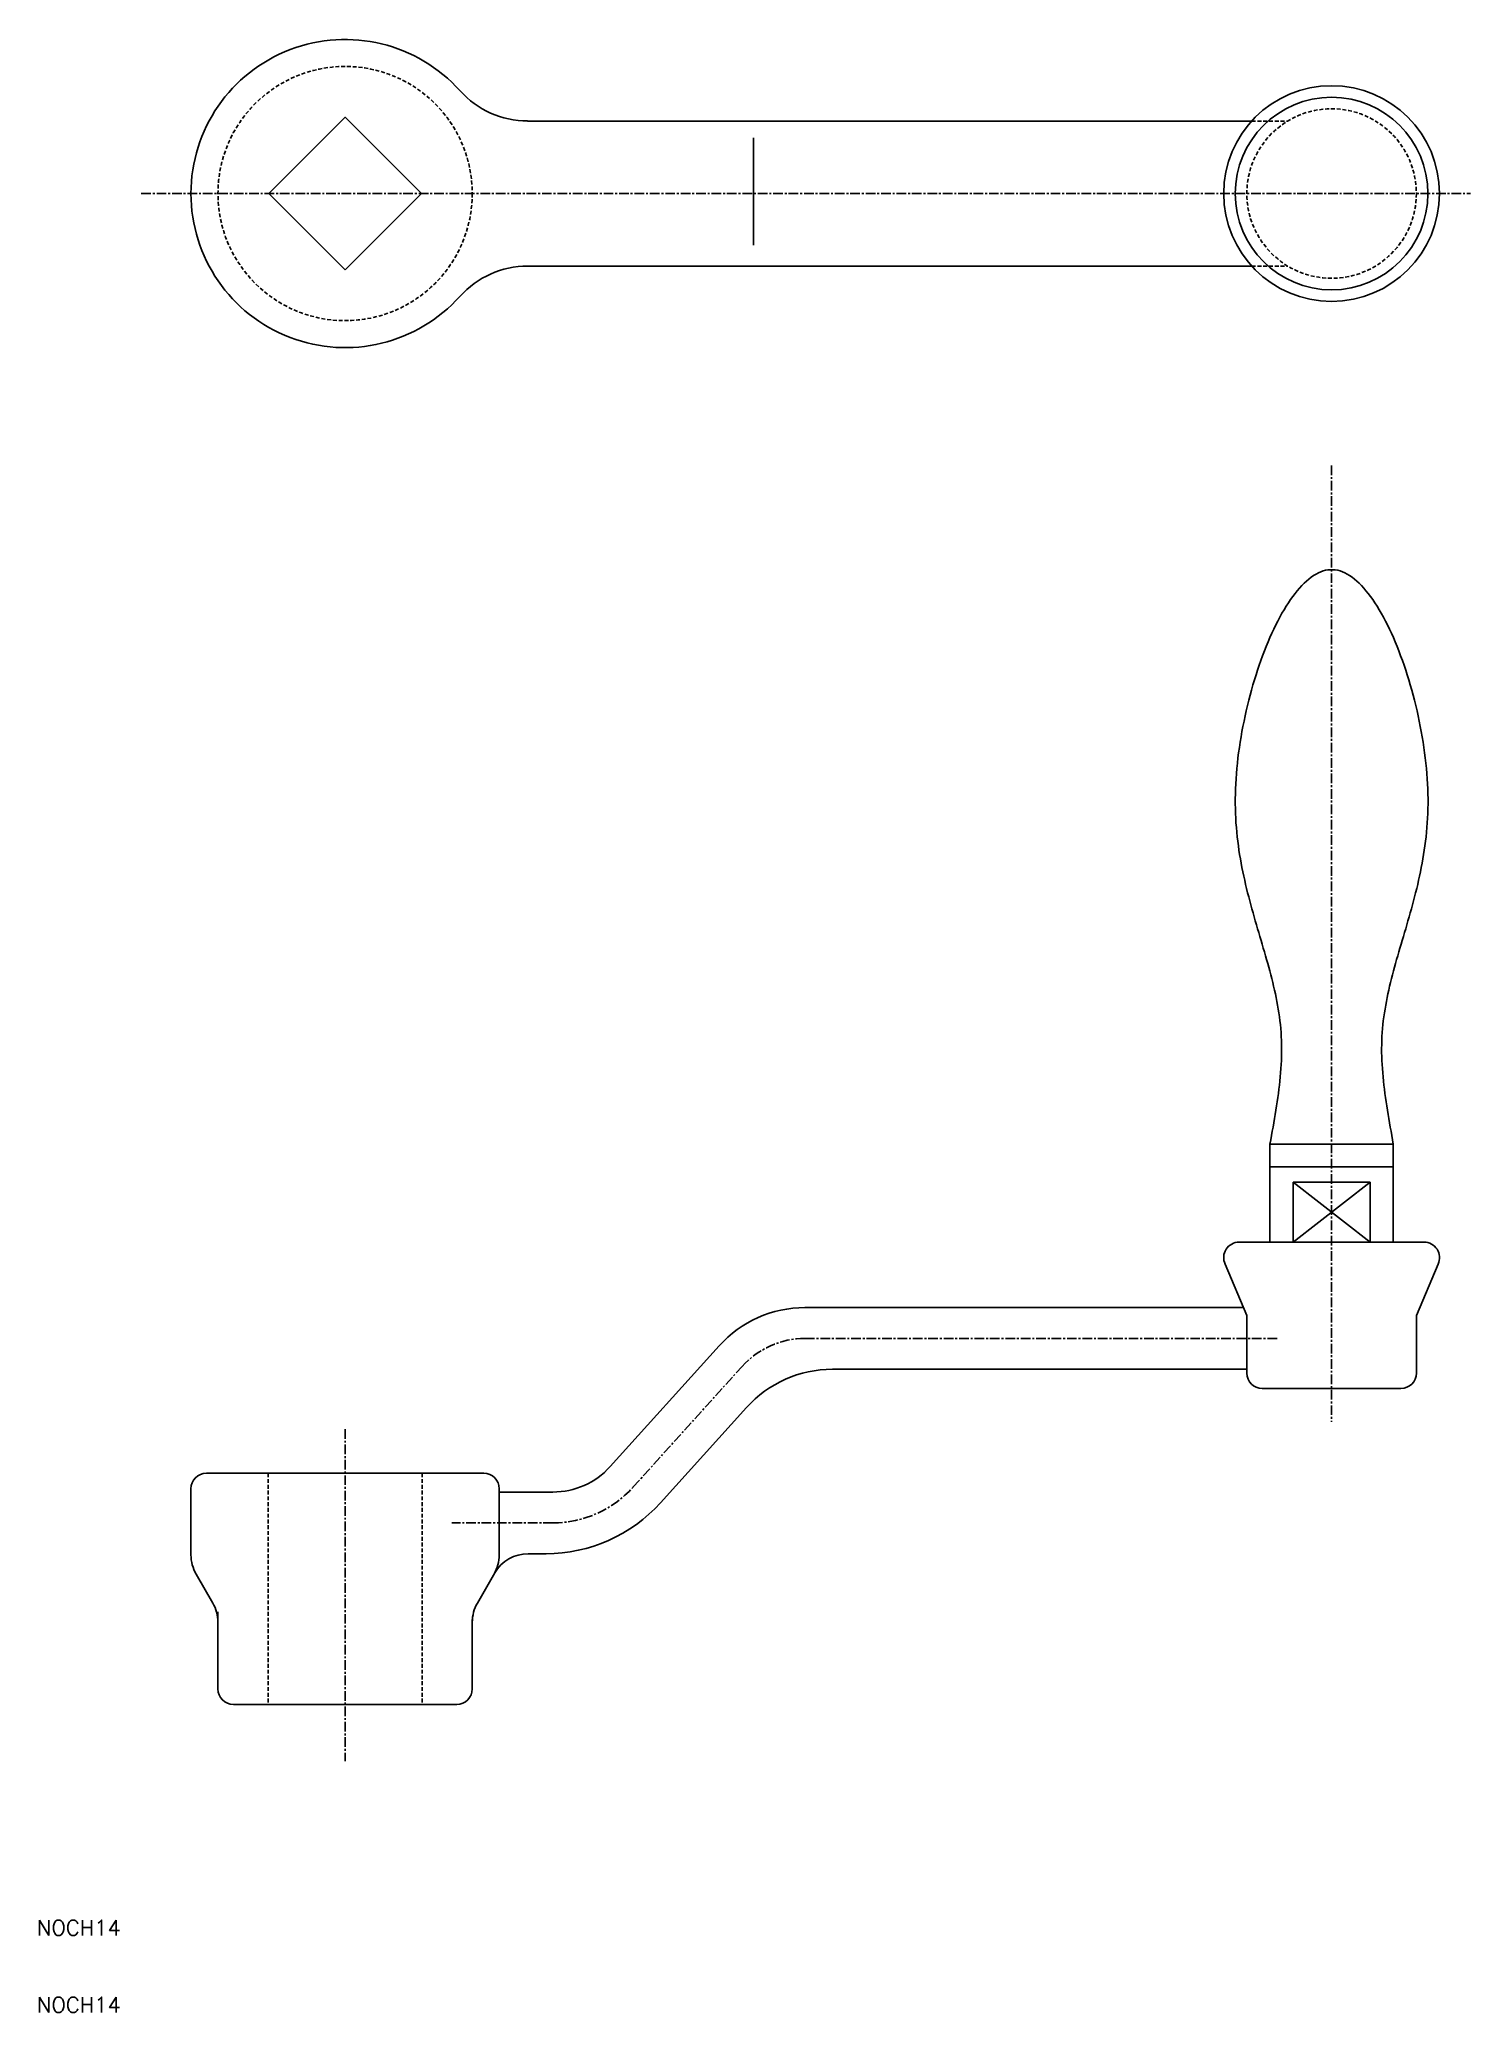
# Model space of a CAD drawing. Extents: x 10 to 196, y 10 to 266.
import ezdxf

# ---------------------------------------------------------------- set-up
doc = ezdxf.new("R2010")
doc.units = 0
doc.linetypes.add('CENTER', pattern=[2, 1.25, -0.25, 0.25, -0.25])
doc.linetypes.add('DASHED', pattern=[0.75, 0.5, -0.25])
doc.layers.get('0').update_dxf_attribs({"linetype": 'CONTINUOUS'})
doc.layers.add('CENTER', color=1, linetype='CENTER')
doc.styles.get("Standard").update_dxf_attribs({"font": 'txt.shx'})

msp = doc.modelspace()

# ---------------------------------------------------------------- linework, layer by layer
at = {"color": 7, "linetype": 'CONTINUOUS'}
for p, q in [((73.68, 255.53), (167.64, 255.53)), ((103, 239.41), (103, 253.34)), ((73.68, 236.71), (167.64, 236.71)), ((170, 122.74), (170, 110)), ((170, 122.74), (186, 122.74)), ((186, 122.74), (186, 110)), ((170, 119.8), (186, 119.8)), ((173, 110), (173, 117.8)), ((173, 117.8), (183, 117.8)), ((183, 110), (183, 117.8)), ((178, 110), (166, 110)), ((170, 110), (186, 110)), ((178, 110), (190, 110)), ((167, 100.5), (164.19, 107.15)), ((189, 100.5), (191.82, 107.15)), ((109.67, 101.5), (166.58, 101.5)), ((167, 100.5), (167, 93)), ((189, 100.5), (189, 93)), ((84.38, 80.86), (98.54, 96.55)), ((113.23, 93.5), (167, 93.5)), ((178, 91), (169, 91)), ((178, 91), (187, 91)), ((90.92, 76.16), (102.09, 88.55)), ((32, 80), (50, 80)), ((68, 80), (50, 80)), ((30, 78), (30, 69.41)), ((70, 78), (70, 69.41)), ((76.96, 77.56), (70, 77.56)), ((76.07, 69.56), (73.75, 69.56)), ((30.67, 66.91), (32.83, 63.16)), ((69.42, 67.06), (67.17, 63.16)), ((33.5, 62), (33.5, 52)), ((66.5, 61.01), (66.5, 52)), ((35.5, 50), (50, 50)), ((64.5, 50), (50, 50))]:
    msp.add_line(p, q, dxfattribs=at)
at = {"color": 3, "linetype": 'DASHED'}
for p, q in [((167.64, 255.53), (172.31, 255.53)), ((167.64, 236.71), (172.31, 236.71)), ((40.02, 80), (40.02, 50)), ((59.98, 80), (59.98, 50))]:
    msp.add_line(p, q, dxfattribs=at)
at = {"color": 3, "linetype": 'CONTINUOUS'}
for p, q in [((183, 117.8), (173, 110)), ((173, 117.8), (183, 110))]:
    msp.add_line(p, q, dxfattribs=at)
at = {"color": 7, "linetype": 'CONTINUOUS'}
msp.add_lwpolyline([(50, 236.22), (59.9, 246.12), (50, 256.02), (40.1, 246.12)], close=True, dxfattribs=at)
at = {"color": 7}
msp.add_polyline3d([(170, 122.74, 0), (170.1, 123.29, 0), (170.2, 123.84, 0), (170.3, 124.39, 0), (170.4, 124.94, 0), (170.49, 125.49, 0), (170.59, 126.04, 0), (170.68, 126.58, 0), (170.77, 127.13, 0), (170.85, 127.68, 0), (170.93, 128.22, 0), (171.01, 128.76, 0), (171.09, 129.31, 0), (171.15, 129.85, 0), (171.22, 130.39, 0), (171.28, 130.92, 0), (171.33, 131.46, 0), (171.38, 131.99, 0), (171.42, 132.53, 0), (171.46, 133.06, 0), (171.48, 133.59, 0), (171.5, 134.11, 0), (171.51, 134.64, 0), (171.52, 135.16, 0), (171.51, 135.68, 0), (171.5, 136.2, 0), (171.47, 136.71, 0), (171.44, 137.22, 0), (171.4, 137.73, 0), (171.35, 138.24, 0), (171.29, 138.74, 0), (171.23, 139.25, 0), (171.16, 139.75, 0), (171.08, 140.25, 0), (170.99, 140.75, 0), (170.9, 141.25, 0), (170.8, 141.74, 0), (170.7, 142.24, 0), (170.59, 142.73, 0), (170.48, 143.23, 0), (170.36, 143.72, 0), (170.24, 144.22, 0), (170.11, 144.71, 0), (169.98, 145.21, 0), (169.84, 145.7, 0), (169.71, 146.19, 0), (169.57, 146.69, 0), (169.43, 147.19, 0), (169.28, 147.68, 0), (169.14, 148.18, 0), (168.99, 148.68, 0), (168.84, 149.18, 0), (168.69, 149.68, 0), (168.55, 150.19, 0), (168.4, 150.69, 0), (168.25, 151.2, 0), (168.1, 151.71, 0), (167.95, 152.23, 0), (167.81, 152.74, 0), (167.66, 153.26, 0), (167.52, 153.78, 0), (167.38, 154.3, 0), (167.24, 154.83, 0), (167.1, 155.36, 0), (166.97, 155.89, 0), (166.84, 156.43, 0), (166.72, 156.97, 0), (166.6, 157.52, 0), (166.48, 158.07, 0), (166.37, 158.62, 0), (166.26, 159.18, 0), (166.16, 159.74, 0), (166.07, 160.31, 0), (165.98, 160.88, 0), (165.9, 161.46, 0), (165.82, 162.04, 0), (165.75, 162.63, 0), (165.69, 163.22, 0), (165.64, 163.82, 0), (165.59, 164.42, 0), (165.56, 165.04, 0), (165.53, 165.65, 0), (165.51, 166.28, 0), (165.5, 166.91, 0), (165.5, 167.54, 0), (165.51, 168.19, 0), (165.53, 168.84, 0), (165.56, 169.49, 0), (165.6, 170.16, 0), (165.65, 170.82, 0), (165.71, 171.5, 0), (165.77, 172.17, 0), (165.85, 172.85, 0), (165.94, 173.53, 0), (166.03, 174.21, 0), (166.14, 174.9, 0), (166.25, 175.58, 0), (166.37, 176.27, 0), (166.5, 176.95, 0), (166.64, 177.63, 0), (166.78, 178.32, 0), (166.93, 178.99, 0), (167.09, 179.67, 0), (167.26, 180.34, 0), (167.43, 181.01, 0), (167.61, 181.67, 0), (167.8, 182.33, 0), (167.99, 182.98, 0), (168.19, 183.63, 0), (168.4, 184.27, 0), (168.61, 184.9, 0), (168.83, 185.52, 0), (169.05, 186.13, 0), (169.28, 186.74, 0), (169.52, 187.33, 0), (169.76, 187.91, 0), (170, 188.48, 0), (170.25, 189.04, 0), (170.5, 189.58, 0), (170.76, 190.12, 0), (171.03, 190.63, 0), (171.29, 191.14, 0), (171.56, 191.63, 0), (171.84, 192.1, 0), (172.12, 192.56, 0), (172.4, 192.99, 0), (172.68, 193.42, 0), (172.97, 193.82, 0), (173.26, 194.2, 0), (173.55, 194.57, 0), (173.85, 194.91, 0), (174.15, 195.24, 0), (174.45, 195.54, 0), (174.75, 195.82, 0), (175.06, 196.08, 0), (175.36, 196.32, 0), (175.67, 196.53, 0), (175.98, 196.72, 0), (176.29, 196.88, 0), (176.6, 197.01, 0), (176.91, 197.13, 0), (177.22, 197.21, 0), (177.53, 197.27, 0), (177.85, 197.29, 0), (178.16, 197.29, 0), (178.47, 197.27, 0), (178.79, 197.21, 0), (179.1, 197.13, 0), (179.41, 197.01, 0), (179.72, 196.88, 0), (180.03, 196.72, 0), (180.34, 196.53, 0), (180.65, 196.32, 0), (180.95, 196.08, 0), (181.26, 195.82, 0), (181.56, 195.54, 0), (181.86, 195.24, 0), (182.16, 194.91, 0), (182.45, 194.57, 0), (182.75, 194.2, 0), (183.04, 193.82, 0), (183.33, 193.42, 0), (183.61, 192.99, 0), (183.89, 192.56, 0), (184.17, 192.1, 0), (184.44, 191.63, 0), (184.72, 191.14, 0), (184.98, 190.63, 0), (185.24, 190.12, 0), (185.5, 189.58, 0), (185.76, 189.04, 0), (186.01, 188.48, 0), (186.25, 187.91, 0), (186.49, 187.33, 0), (186.73, 186.74, 0), (186.96, 186.13, 0), (187.18, 185.52, 0), (187.4, 184.9, 0), (187.61, 184.27, 0), (187.82, 183.63, 0), (188.02, 182.98, 0), (188.21, 182.33, 0), (188.4, 181.67, 0), (188.58, 181.01, 0), (188.75, 180.34, 0), (188.92, 179.67, 0), (189.08, 178.99, 0), (189.23, 178.32, 0), (189.37, 177.63, 0), (189.51, 176.95, 0), (189.64, 176.27, 0), (189.76, 175.58, 0), (189.87, 174.9, 0), (189.97, 174.21, 0), (190.07, 173.53, 0), (190.16, 172.85, 0), (190.23, 172.17, 0), (190.3, 171.5, 0), (190.36, 170.82, 0), (190.41, 170.16, 0), (190.45, 169.49, 0), (190.48, 168.84, 0), (190.5, 168.19, 0), (190.51, 167.54, 0), (190.51, 166.91, 0), (190.5, 166.28, 0), (190.48, 165.65, 0), (190.45, 165.04, 0), (190.42, 164.42, 0), (190.37, 163.82, 0), (190.32, 163.22, 0), (190.26, 162.63, 0), (190.19, 162.04, 0), (190.11, 161.46, 0), (190.03, 160.88, 0), (189.94, 160.31, 0), (189.84, 159.74, 0), (189.74, 159.18, 0), (189.64, 158.62, 0), (189.53, 158.07, 0), (189.41, 157.52, 0), (189.29, 156.97, 0), (189.17, 156.43, 0), (189.04, 155.89, 0), (188.9, 155.36, 0), (188.77, 154.83, 0), (188.63, 154.3, 0), (188.49, 153.78, 0), (188.35, 153.26, 0), (188.2, 152.74, 0), (188.06, 152.23, 0), (187.91, 151.71, 0), (187.76, 151.2, 0), (187.61, 150.69, 0), (187.46, 150.19, 0), (187.31, 149.68, 0), (187.17, 149.18, 0), (187.02, 148.68, 0), (186.87, 148.18, 0), (186.72, 147.68, 0), (186.58, 147.19, 0), (186.44, 146.69, 0), (186.3, 146.19, 0), (186.16, 145.7, 0), (186.03, 145.21, 0), (185.9, 144.71, 0), (185.77, 144.22, 0), (185.65, 143.72, 0), (185.53, 143.23, 0), (185.42, 142.73, 0), (185.31, 142.24, 0), (185.21, 141.74, 0), (185.11, 141.25, 0), (185.02, 140.75, 0), (184.93, 140.25, 0), (184.85, 139.75, 0), (184.78, 139.25, 0), (184.71, 138.74, 0), (184.66, 138.24, 0), (184.61, 137.73, 0), (184.57, 137.22, 0), (184.53, 136.71, 0), (184.51, 136.2, 0), (184.5, 135.68, 0), (184.49, 135.16, 0), (184.49, 134.64, 0), (184.51, 134.11, 0), (184.53, 133.59, 0), (184.55, 133.06, 0), (184.59, 132.53, 0), (184.63, 131.99, 0), (184.68, 131.46, 0), (184.73, 130.92, 0), (184.79, 130.39, 0), (184.85, 129.85, 0), (184.92, 129.31, 0), (185, 128.76, 0), (185.08, 128.22, 0), (185.16, 127.68, 0), (185.24, 127.13, 0), (185.33, 126.58, 0), (185.42, 126.04, 0), (185.52, 125.49, 0), (185.61, 124.94, 0), (185.71, 124.39, 0), (185.81, 123.84, 0), (185.9, 123.29, 0), (186, 122.74, 0)], dxfattribs=at)
at = {"color": 3, "linetype": 'DASHED'}
for centre, radius in [((50, 246.12), 16.5), ((178, 246.12), 11)]:
    msp.add_circle(centre, radius, dxfattribs=at)
at = {"color": 7, "linetype": 'CONTINUOUS'}
for radius in [14, 12.5]:
    msp.add_circle((178, 246.12), radius, dxfattribs=at)
for centre, radius, start, end in [((50, 246.12), 20, 41.8103, 318.1897), ((73.68, 267.3), 11.76, 221.8103, 270), ((73.68, 224.94), 11.76, 90, 138.1897), ((166, 108), 2, 90, 204.9664), ((190, 108), 2, 335.0336, 90), ((109.67, 86.5), 15, 90, 137.9452), ((113.23, 78.5), 15, 90, 137.9452), ((169, 93), 2, 180, 270), ((187, 93), 2, 270, 0), ((32, 78), 2, 90, 180), ((68, 78), 2, 360, 90), ((76.96, 87.56), 10, 270, 317.9452), ((76.07, 89.56), 20, 270, 317.9452), ((35, 69.41), 5, 180, 210), ((65, 69.41), 5, 330, 360), ((73.75, 64.56), 5, 90, 150), ((28.5, 60.66), 5, 360, 30), ((28.5, 60.66), 5, 0, 30), ((71.5, 60.66), 5, 150, 180), ((35.5, 52), 2, 180, 270), ((64.5, 52), 2, 270, 0)]:
    msp.add_arc(centre, radius, start, end, dxfattribs=at)
at = {"layer": 'CENTER', "color": 1, "linetype": 'CENTER'}
for p, q in [((23.55, 246.12), (196.02, 246.12)), ((178, 210.82), (178, 86.68)), ((109.67, 97.5), (171.14, 97.5)), ((87.35, 78.18), (101.51, 93.87)), ((50, 85.73), (50, 42.62)), ((76.96, 73.56), (63.86, 73.56))]:
    msp.add_line(p, q, dxfattribs=at)
for centre, radius, start, end in [((109.67, 86.5), 11, 90, 137.9452), ((76.96, 87.56), 14, 270, 317.9452)]:
    msp.add_arc(centre, radius, start, end, dxfattribs=at)

# ---------------------------------------------------------------- texts
at = {"color": 7, "linetype": 'CONTINUOUS'}
for p in [(10, 20), (10, 10)]:
    msp.add_text('NOCH14', height=2, dxfattribs=at).set_placement(p)

doc.saveas('drawing.dxf')
